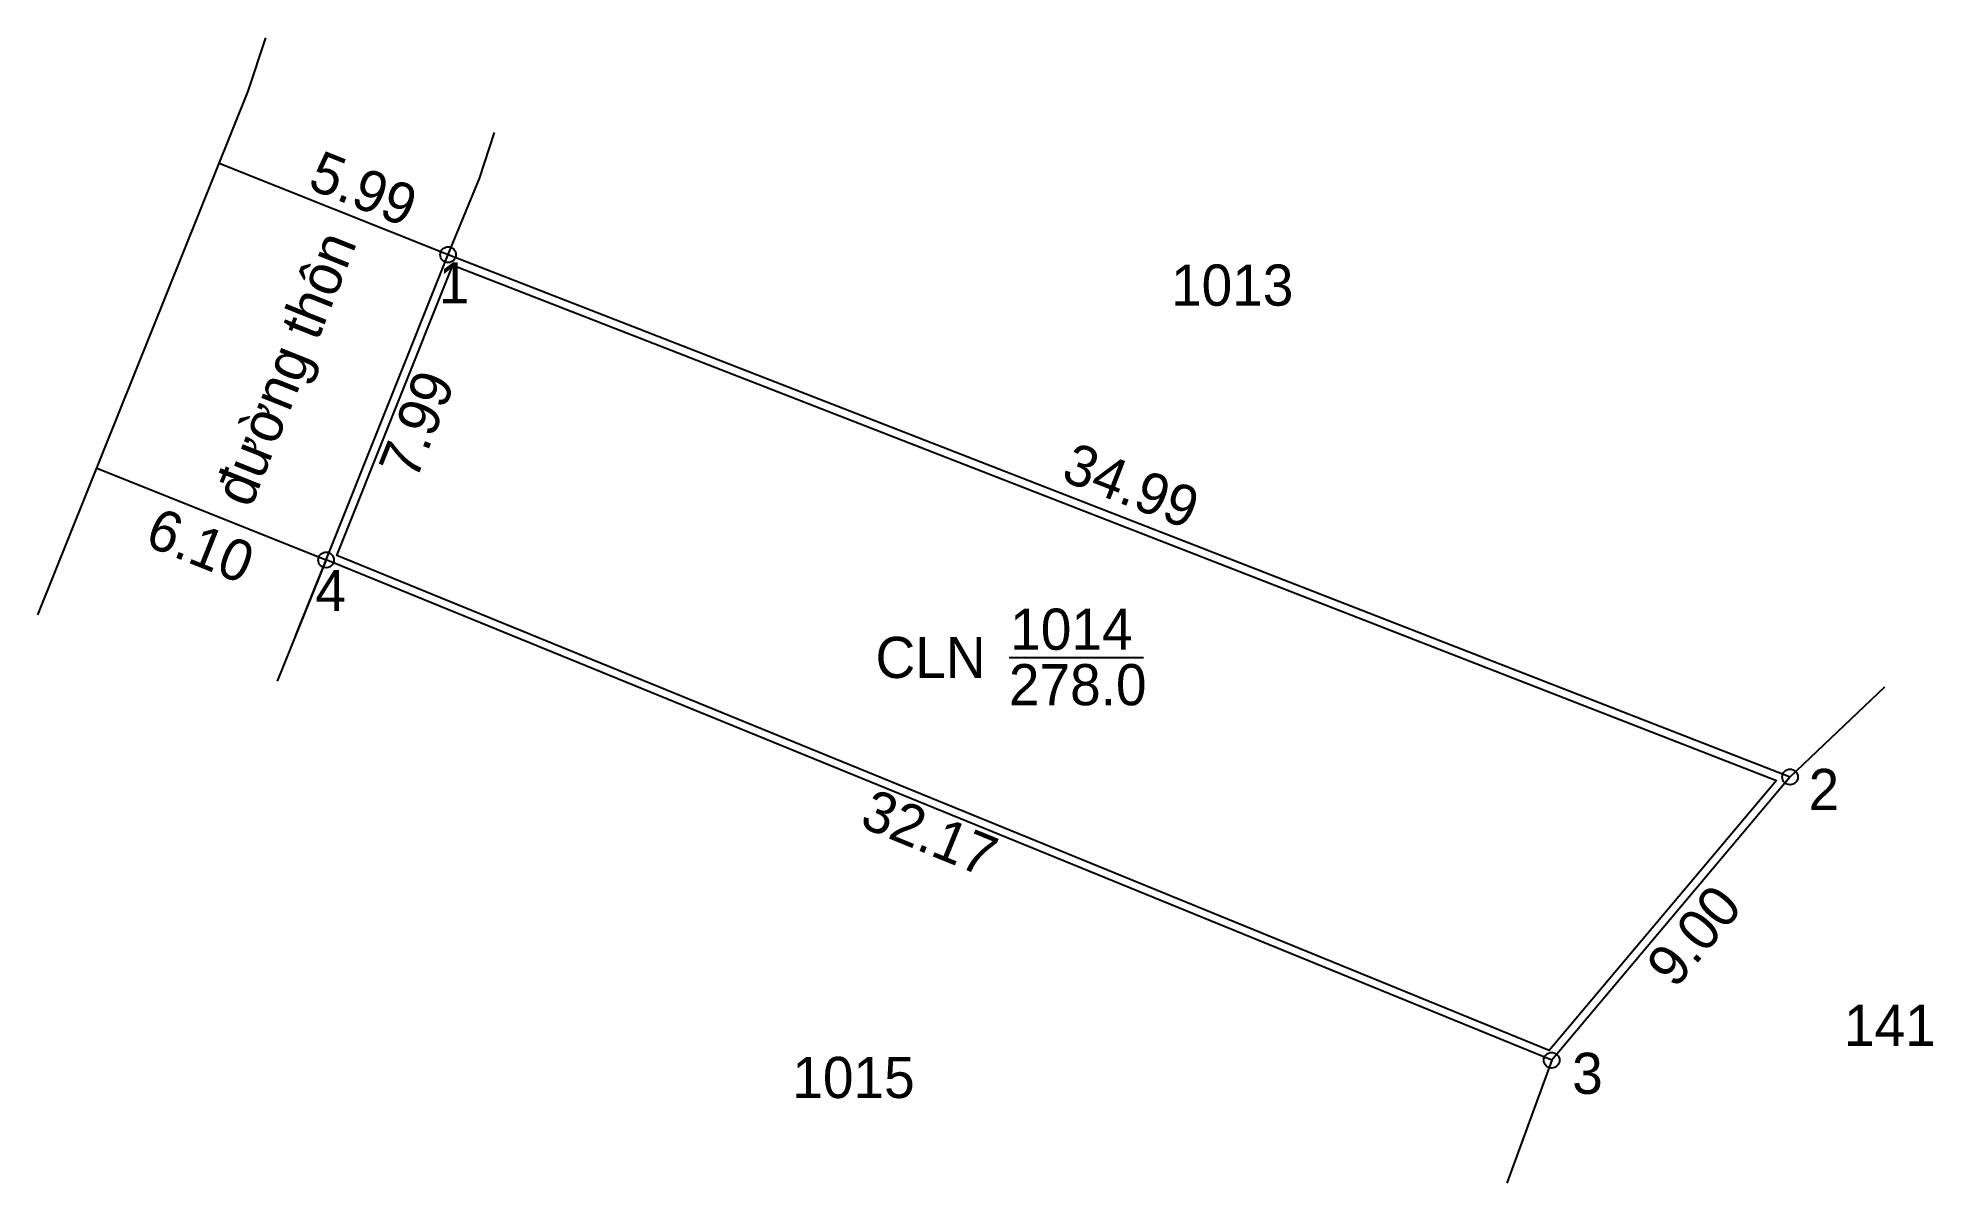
# Model space of a CAD drawing. Extents: x 547619.3 to 547665.4, y 1837556.3 to 1837584.1.
import ezdxf

# ---------------------------------------------------------------- set-up
doc = ezdxf.new("R2010")
doc.units = 0
for name, color, linetype in [('CanhThua', 7, 'Continuous'), ('ChieuDaiCanhThua', 7, 'Continuous'), ('Level 1', 7, 'Continuous'), ('Level 2', 7, 'Continuous'), ('Level 23', 7, 'Continuous'), ('MocDinhThua', 7, 'Continuous'), ('NhanDiaChinhThua', 7, 'Continuous'), ('RauThua', 7, 'Continuous'), ('SoHieuDinhThua', 7, 'Continuous'), ('TenChuLanCan', 7, 'Continuous')]:
    doc.layers.add(name, color=color, linetype=linetype)

msp = doc.modelspace()

# ---------------------------------------------------------------- linework, layer by layer
at = {"layer": 'CanhThua'}
for p, q in [((547623.748, 1837581.092), (547629.31, 1837578.868)), ((547626.344, 1837571.449), (547629.31, 1837578.868)), ((547626.344, 1837571.449), (547629.31, 1837578.868)), ((547629.31, 1837578.868), (547661.919, 1837566.175)), ((547620.772, 1837573.677), (547626.344, 1837571.449)), ((547656.127, 1837559.29), (547626.344, 1837571.449)), ((547661.919, 1837566.175), (547656.127, 1837559.29))]:
    msp.add_line(p, q, dxfattribs=at)
at = {"layer": 'Level 1'}
msp.add_lwpolyline([(547619.341, 1837570.113), (547624.45, 1837582.84), (547624.876, 1837584.136)], dxfattribs=at)
at = {"layer": 'Level 2'}
msp.add_lwpolyline([(547661.586, 1837566.09), (547656.068, 1837559.53), (547626.603, 1837571.559), (547629.422, 1837578.61)], close=True, dxfattribs=at)
at = {"layer": 'Level 23'}
for p, q in [((547629.31, 1837578.868), (547630.069, 1837580.719)), ((547625.599, 1837569.593), (547626.344, 1837571.449))]:
    msp.add_line(p, q, dxfattribs=at)
at = {"layer": 'MocDinhThua'}
for centre in [(547629.31, 1837578.868), (547626.344, 1837571.449), (547661.919, 1837566.175), (547656.127, 1837559.29)]:
    msp.add_circle(centre, 0.191, dxfattribs=at)
at = {"layer": 'NhanDiaChinhThua'}
msp.add_line((547642.944, 1837569.08), (547646.207, 1837569.08), dxfattribs=at)
at = {"layer": 'RauThua'}
for p, q in [((547630.07, 1837580.72), (547630.433, 1837581.84)), ((547629.31, 1837578.868), (547630.07, 1837580.72)), ((547626.344, 1837571.449), (547625.159, 1837568.499)), ((547661.919, 1837566.175), (547664.223, 1837568.365)), ((547656.127, 1837559.29), (547655.033, 1837556.305))]:
    msp.add_line(p, q, dxfattribs=at)

# ---------------------------------------------------------------- texts
at = {"layer": 'CanhThua'}
for s, p in [('5.99', (547625.862, 1837580.493)), ('6.10', (547621.9, 1837571.819))]:
    msp.add_text(s, height=1, rotation=338.2092, dxfattribs=at).set_placement(p)
at = {"layer": 'ChieuDaiCanhThua'}
for s, rotation, p in [('7.99', 68.2092, (547628.525, 1837573.355)), ('34.99', 338.7316, (547644.171, 1837573.398)), ('32.17', 337.7921, (547639.274, 1837564.984)), ('9.00', 49.9278, (547659.125, 1837561.003))]:
    msp.add_text(s, height=1, rotation=rotation, dxfattribs=at).set_placement(p)
at = {"layer": 'Level 1'}
msp.add_text('đường thôn', height=1, rotation=68.2092, dxfattribs=at).set_placement((547624.514, 1837572.682))
at = {"layer": 'NhanDiaChinhThua'}
for s, p in [('1014', (547642.968, 1837569.266)), ('CLN', (547639.696, 1837568.58)), ('278.0', (547642.936, 1837567.918))]:
    msp.add_text(s, height=1, dxfattribs=at).set_placement(p)
at = {"layer": 'SoHieuDinhThua'}
for s, p in [('1', (547629.084, 1837577.683)), ('4', (547626.083, 1837570.205)), ('2', (547662.369, 1837565.371)), ('3', (547656.624, 1837558.473))]:
    msp.add_text(s, height=1, dxfattribs=at).set_placement(p)
at = {"layer": 'TenChuLanCan'}
for s, p in [('1013', (547646.876, 1837577.628)), ('141', (547663.229, 1837559.638)), ('1015', (547637.673, 1837558.373))]:
    msp.add_text(s, height=1, dxfattribs=at).set_placement(p)

doc.saveas('drawing.dxf')
